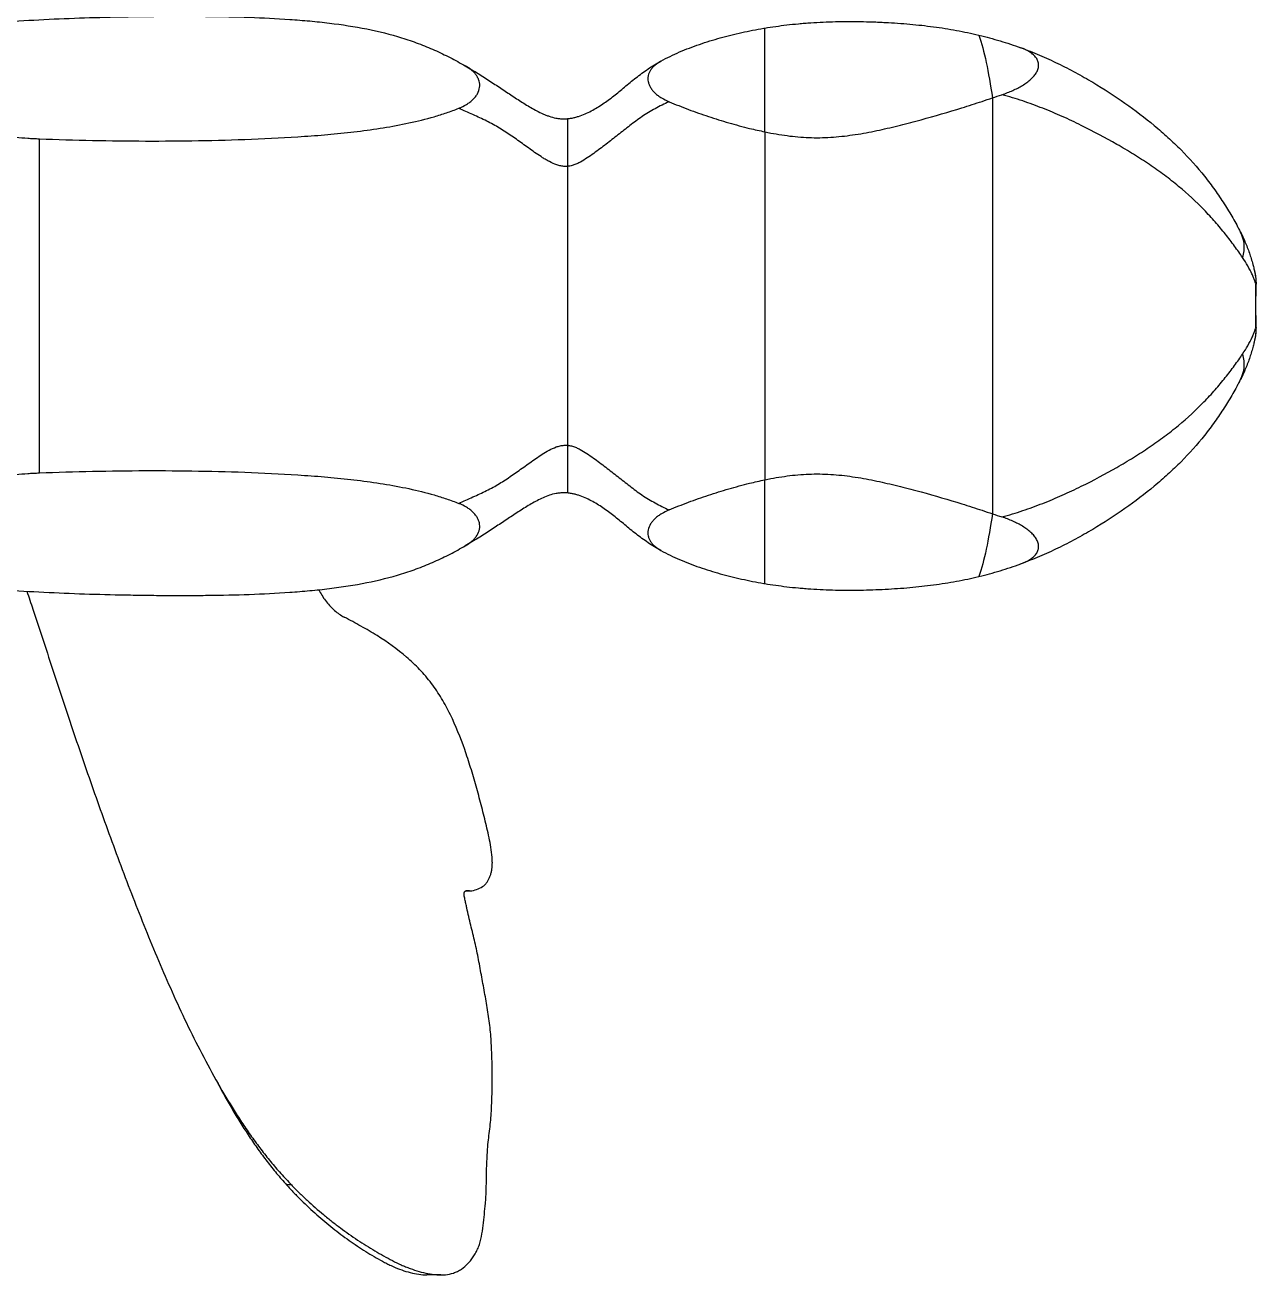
# Model space of a CAD drawing. Header units: millimetres. Extents: x -1750 to 1750, y -1345 to 1346.
# Drawn here: x -65.6 to 374.4, y -345.8 to 100.8 of the extents above; entities that cross this region are included whole.
import ezdxf

# ---------------------------------------------------------------- set-up
doc = ezdxf.new("R2010")
doc.units = ezdxf.units.MM
doc.header["$LTSCALE"] = 20
doc.layers.add('2d', color=230, linetype='Continuous')

msp = doc.modelspace()

# ---------------------------------------------------------------- linework, layer by layer
at = {"layer": '2d'}
for p, q in [((198.89, 62.63), (198.89, 99.7)), ((104.79, 63.47), (104.79, 63.47)), ((-60.44, -59.21), (-60.44, 60.14)), ((374.42, 3.97), (374.42, 8.21)), ((374.43, 3.97), (374.43, 8.2)), ((374.19, 3.97), (374.19, -3.03)), ((374.42, -7.27), (374.42, -3.03)), ((374.43, -7.26), (374.43, -3.03)), ((198.89, -98.76), (198.89, -61.7)), ((93.27, -208.54), (91.99, -208.54)), ((83.11, -345.74), (77.99, -345.74))]:
    msp.add_line(p, q, dxfattribs=at)
msp.add_arc((116.18, 40.47), 23, 33.7784, 33.7785, dxfattribs=at)
at = {"layer": '2d', "extrusion": (0, 0, -1)}
for centre, major_axis, ratio, start_param, end_param in [((268.72, 6.7), (0, 100), 0.156887, 0.440618, 0.822435), ((351.04, 17.72), (17.77, 9.17), 0.755346, 0, 0.599206), ((351.04, -16.78), (-17.77, 9.17), 0.755346, 2.542386, 3.141593), ((268.72, -5.77), (0, 100), 0.156887, 2.319158, 2.700975)]:
    msp.add_ellipse(centre, major_axis=major_axis, ratio=ratio, start_param=start_param, end_param=end_param, dxfattribs=at)
at = {"layer": '2d'}
for points, knots in [([(-127.85, 93.03), (-125.78, 93.7), (-123.68, 94.33), (-119.41, 95.48), (-117.24, 96), (-112.84, 96.96), (-110.61, 97.4), (-106.1, 98.2), (-103.81, 98.57), (-99.2, 99.25), (-96.87, 99.56), (-92.17, 100.13), (-89.81, 100.4), (-82.72, 101.13), (-77.96, 101.53), (-68.42, 102.23), (-63.62, 102.52), (-53.99, 103), (-49.16, 103.2), (-39.45, 103.52), (-34.57, 103.65), (-27.23, 103.78), (-24.78, 103.82), (-19.86, 103.88), (-17.4, 103.9), (-13.7, 103.92), (-12.46, 103.93), (-9.99, 103.93), (-8.75, 103.93), (-5.04, 103.92), (-2.57, 103.9), (4.81, 103.82), (9.71, 103.71), (19.43, 103.37), (24.25, 103.13), (31.43, 102.63), (33.82, 102.44), (38.56, 102), (40.9, 101.76), (47.8, 100.92), (52.25, 100.22), (60.85, 98.5), (65.01, 97.46), (71.06, 95.59), (73.04, 94.92), (75.98, 93.82), (76.95, 93.44), (78.88, 92.65), (79.84, 92.24), (82.67, 90.99), (84.53, 90.09), (88.19, 88.21), (90, 87.22), (91.8, 86.19)], [0.0572395, 0.0572395, 0.0572395, 0.0572395, 0.0646279, 0.0646279, 0.0720164, 0.0720164, 0.0794048, 0.0794048, 0.0867932, 0.0867932, 0.0941817, 0.0941817, 0.1015701, 0.1015701, 0.116347, 0.116347, 0.1311238, 0.1311238, 0.1459007, 0.1459007, 0.1606776, 0.1606776, 0.168066, 0.168066, 0.1754544, 0.1754544, 0.1791487, 0.1791487, 0.1828429, 0.1828429, 0.1902313, 0.1902313, 0.2050082, 0.2050082, 0.2197851, 0.2197851, 0.2271735, 0.2271735, 0.2345619, 0.2345619, 0.2493388, 0.2493388, 0.2641157, 0.2641157, 0.2715041, 0.2715041, 0.2751983, 0.2751983, 0.2788925, 0.2788925, 0.286281, 0.286281, 0.2936694, 0.2936694, 0.2936694, 0.2936694]), ([(161.74, 87.9), (162.8, 88.49), (163.89, 89.06), (166.11, 90.13), (167.25, 90.65), (170.7, 92.13), (173.07, 93.03), (176.72, 94.29), (177.96, 94.69), (180.44, 95.46), (181.69, 95.83), (185.46, 96.88), (188.01, 97.51), (193.18, 98.66), (195.8, 99.17), (198.61, 99.65), (198.75, 99.67), (198.89, 99.7)], [0.38514905, 0.38514905, 0.38514905, 0.38514905, 0.38960479, 0.38960479, 0.39406052, 0.39406052, 0.40297199, 0.40297199, 0.40742773, 0.40742773, 0.41188346, 0.41188346, 0.42079493, 0.42079493, 0.4297064, 0.4297064, 0.43016172, 0.43016172, 0.43016172, 0.43016172]), ([(198.89, 99.7), (201.43, 100.12), (204.02, 100.49), (208.08, 100.96), (209.49, 101.11), (211.65, 101.31), (212.37, 101.37), (213.82, 101.49), (214.56, 101.54), (218.24, 101.8), (221.18, 101.93), (227.09, 102.07), (230.05, 102.07), (234.5, 102), (235.98, 101.96), (238.21, 101.88), (238.95, 101.85), (240.44, 101.78), (241.18, 101.75), (243.4, 101.63), (244.87, 101.54), (247.78, 101.33), (249.22, 101.22), (253.53, 100.84), (256.35, 100.53), (261.91, 99.79), (264.64, 99.36), (268.69, 98.61), (270.03, 98.35), (272.69, 97.78), (274.01, 97.49), (275.34, 97.17), (275.38, 97.16), (275.41, 97.15)], [0.43016172, 0.43016172, 0.43016172, 0.43016172, 0.43861787, 0.43861787, 0.44307361, 0.44307361, 0.44530148, 0.44530148, 0.44752934, 0.44752934, 0.45644081, 0.45644081, 0.46535228, 0.46535228, 0.46980802, 0.46980802, 0.47203589, 0.47203589, 0.47426375, 0.47426375, 0.47871949, 0.47871949, 0.48317523, 0.48317523, 0.4920867, 0.4920867, 0.50099817, 0.50099817, 0.5054539, 0.5054539, 0.50990964, 0.50990964, 0.51002606, 0.51002606, 0.51002606, 0.51002606]), ([(275.41, 97.15), (277.98, 96.53), (280.49, 95.85), (285.45, 94.36), (287.9, 93.55), (290.32, 92.67)], [0.51002606, 0.51002606, 0.51002606, 0.51002606, 0.51882111, 0.51882111, 0.52773258, 0.52773258, 0.52773258, 0.52773258]), ([(283.63, 75.9), (284.95, 76.36), (286.23, 76.85), (288.68, 77.94), (289.85, 78.54), (291.22, 79.37), (291.49, 79.54), (292.01, 79.89), (292.27, 80.07), (293.02, 80.62), (293.49, 81), (294.35, 81.78), (294.74, 82.19), (295.44, 83.04), (295.74, 83.47), (296.23, 84.34), (296.42, 84.78), (296.6, 85.45), (296.65, 85.67), (296.71, 86.12), (296.72, 86.34), (296.71, 87), (296.64, 87.43), (296.42, 88.06), (296.33, 88.27), (296.12, 88.68), (295.99, 88.88), (295.58, 89.45), (295.25, 89.82), (294.67, 90.34), (294.47, 90.51), (294.03, 90.83), (293.8, 90.98), (293.09, 91.43), (292.58, 91.71), (291.5, 92.22), (290.92, 92.46), (290.32, 92.67)], [0, 0, 0, 0, 0.00434163, 0.00434163, 0.00868326, 0.00868326, 0.00976867, 0.00976867, 0.01085407, 0.01085407, 0.01302489, 0.01302489, 0.0151957, 0.0151957, 0.01736652, 0.01736652, 0.01953733, 0.01953733, 0.02062274, 0.02062274, 0.02170814, 0.02170814, 0.02387896, 0.02387896, 0.02496437, 0.02496437, 0.02604977, 0.02604977, 0.02822059, 0.02822059, 0.029306, 0.029306, 0.0303914, 0.0303914, 0.03256222, 0.03256222, 0.03473303, 0.03473303, 0.03473303, 0.03473303]), ([(290.32, 92.67), (292.6, 91.84), (294.86, 90.96), (299.29, 89.07), (301.47, 88.07), (305.76, 85.99), (307.87, 84.91), (311, 83.22), (312.03, 82.65), (314.07, 81.5), (315.08, 80.91), (320.07, 77.95), (323.9, 75.46), (331.22, 70.32), (334.71, 67.66), (339.72, 63.5), (341.36, 62.09), (343.75, 59.91), (344.54, 59.18), (346.09, 57.69), (346.86, 56.93), (350.63, 53.12), (353.42, 49.97), (357.28, 45.13), (358.51, 43.49), (360.87, 40.2), (361.99, 38.53), (364.14, 35.19), (365.15, 33.51), (366.6, 31.01), (367.06, 30.17), (367.74, 28.93), (367.96, 28.52), (368.29, 27.9), (368.39, 27.7), (368.61, 27.29), (368.71, 27.09), (368.82, 26.88)], [0, 0, 0, 0, 0.0075772, 0.0075772, 0.0151543, 0.0151543, 0.0227315, 0.0227315, 0.02652, 0.02652, 0.0303086, 0.0303086, 0.0454629, 0.0454629, 0.0606172, 0.0606172, 0.0681944, 0.0681944, 0.071983, 0.071983, 0.0757715, 0.0757715, 0.0909258, 0.0909258, 0.098503, 0.098503, 0.1060801, 0.1060801, 0.1136573, 0.1136573, 0.1174459, 0.1174459, 0.1193402, 0.1193402, 0.1202873, 0.1202873, 0.1212344, 0.1212344, 0.1212344, 0.1212344]), ([(89.44, 71.03), (90.43, 71.43), (91.36, 71.88), (92.64, 72.67), (93.05, 72.95), (93.83, 73.54), (94.19, 73.85), (94.85, 74.49), (95.15, 74.82), (95.56, 75.35), (95.69, 75.52), (95.93, 75.88), (96.04, 76.07), (96.55, 77), (96.81, 77.75), (96.96, 78.9), (96.97, 79.29), (96.92, 80.04), (96.85, 80.41), (96.7, 80.96), (96.63, 81.14), (96.5, 81.5), (96.42, 81.67), (96.16, 82.2), (95.95, 82.53), (95.49, 83.18), (95.23, 83.49), (94.65, 84.1), (94.34, 84.39), (93.34, 85.22), (92.6, 85.72), (91.8, 86.19)], [0, 0, 0, 0, 0.00329813, 0.00329813, 0.00494719, 0.00494719, 0.00659626, 0.00659626, 0.00824532, 0.00824532, 0.00906985, 0.00906985, 0.00989439, 0.00989439, 0.01319251, 0.01319251, 0.01484158, 0.01484158, 0.01649064, 0.01649064, 0.01731517, 0.01731517, 0.01813971, 0.01813971, 0.01978877, 0.01978877, 0.02143783, 0.02143783, 0.0230869, 0.0230869, 0.02638503, 0.02638503, 0.02638503, 0.02638503]), ([(91.8, 86.19), (93.36, 85.28), (94.9, 84.36), (97.15, 82.96), (97.89, 82.5), (99.36, 81.56), (100.09, 81.09), (102.23, 79.7), (103.63, 78.78), (106.39, 76.95), (107.75, 76.03), (110.48, 74.24), (111.84, 73.35), (113.89, 72.08), (114.58, 71.67), (115.96, 70.87), (116.66, 70.49), (118.07, 69.75), (118.79, 69.4), (119.89, 68.91), (120.26, 68.75), (121.01, 68.46), (121.39, 68.31), (122.56, 67.92), (123.35, 67.7), (124.62, 67.46), (125.05, 67.39), (125.96, 67.29), (126.42, 67.27), (127.11, 67.26), (127.35, 67.26), (127.82, 67.28), (128.06, 67.3), (128.32, 67.32), (128.35, 67.32), (128.38, 67.33)], [0, 0, 0, 0, 0.00557634, 0.00557634, 0.00836451, 0.00836451, 0.01115269, 0.01115269, 0.01672903, 0.01672903, 0.02230537, 0.02230537, 0.02788171, 0.02788171, 0.03066989, 0.03066989, 0.03345806, 0.03345806, 0.03624623, 0.03624623, 0.03764031, 0.03764031, 0.0390344, 0.0390344, 0.04182257, 0.04182257, 0.04321666, 0.04321666, 0.04461074, 0.04461074, 0.04530778, 0.04530778, 0.04600483, 0.04600483, 0.04609067, 0.04609067, 0.04609067, 0.04609067]), ([(128.38, 67.33), (128.82, 67.37), (129.25, 67.43), (130.13, 67.58), (130.57, 67.68), (131.42, 67.9), (131.84, 68.02), (133.05, 68.41), (133.83, 68.71), (135.35, 69.37), (136.09, 69.73), (138.24, 70.86), (139.61, 71.7), (142.27, 73.48), (143.56, 74.44), (145.48, 75.95), (146.12, 76.47), (147.41, 77.53), (148.06, 78.07), (150.03, 79.72), (151.38, 80.84), (154.17, 83.01), (155.62, 84.07), (158.61, 86.08), (160.15, 87.02), (161.74, 87.9)], [0.04609067, 0.04609067, 0.04609067, 0.04609067, 0.04739891, 0.04739891, 0.048793, 0.048793, 0.05018708, 0.05018708, 0.05297526, 0.05297526, 0.05576343, 0.05576343, 0.06133977, 0.06133977, 0.06691611, 0.06691611, 0.06970428, 0.06970428, 0.07249246, 0.07249246, 0.0780688, 0.0780688, 0.08364514, 0.08364514, 0.08922148, 0.08922148, 0.08922148, 0.08922148]), ([(161.74, 87.9), (160.95, 87.46), (160.24, 86.98), (159.3, 86.18), (159.01, 85.9), (158.48, 85.32), (158.24, 85.01), (157.63, 84.08), (157.34, 83.42), (157.14, 82.54), (157.11, 82.36), (157.07, 82.01), (157.06, 81.83), (157.06, 81.29), (157.09, 80.93), (157.2, 80.39), (157.24, 80.21), (157.35, 79.85), (157.41, 79.67), (157.63, 79.12), (157.8, 78.77), (158.23, 78.08), (158.47, 77.74), (159.03, 77.07), (159.34, 76.75), (160, 76.13), (160.36, 75.84), (161.11, 75.28), (161.52, 75.01), (162.78, 74.24), (163.68, 73.79), (164.63, 73.39)], [0, 0, 0, 0, 0.00323883, 0.00323883, 0.00485825, 0.00485825, 0.00647766, 0.00647766, 0.00971649, 0.00971649, 0.0105262, 0.0105262, 0.01133591, 0.01133591, 0.01295532, 0.01295532, 0.01376503, 0.01376503, 0.01457474, 0.01457474, 0.01619415, 0.01619415, 0.01781357, 0.01781357, 0.01943298, 0.01943298, 0.0210524, 0.0210524, 0.02267181, 0.02267181, 0.02591064, 0.02591064, 0.02591064, 0.02591064]), ([(-122.9, 75.95), (-120.56, 74.9), (-118.17, 73.88), (-114.49, 72.42), (-113.26, 71.94), (-110.76, 71.01), (-109.49, 70.55), (-105.7, 69.23), (-103.14, 68.39), (-98, 66.82), (-95.41, 66.08), (-87.58, 63.99), (-82.3, 62.78), (-74.22, 61.42), (-71.51, 61.03), (-67.39, 60.59), (-66.01, 60.47), (-63.93, 60.32), (-63.23, 60.28), (-61.84, 60.2), (-61.14, 60.17), (-60.44, 60.14)], [0.06651441, 0.06651441, 0.06651441, 0.06651441, 0.07480156, 0.07480156, 0.07894513, 0.07894513, 0.0830887, 0.0830887, 0.09137585, 0.09137585, 0.099663, 0.099663, 0.1162373, 0.1162373, 0.12452445, 0.12452445, 0.12866803, 0.12866803, 0.13073981, 0.13073981, 0.1328116, 0.1328116, 0.1328116, 0.1328116]), ([(164.63, 73.39), (162.93, 72.62), (161.27, 71.78), (158.85, 70.45), (158.05, 70), (156.49, 69.05), (155.73, 68.56), (153.48, 67.04), (152.03, 65.96), (149.18, 63.76), (147.77, 62.64), (144.94, 60.42), (143.53, 59.31), (140.65, 57.1), (139.2, 56), (136.94, 54.37), (136.18, 53.84), (134.6, 52.8), (133.8, 52.3), (132.54, 51.61), (132.11, 51.4), (131.44, 51.1), (131.22, 51), (130.76, 50.83), (130.53, 50.74), (129.82, 50.52), (129.34, 50.41), (128.7, 50.32), (128.54, 50.3), (128.38, 50.29)], [0, 0, 0, 0, 0.00591829, 0.00591829, 0.00887744, 0.00887744, 0.01183659, 0.01183659, 0.01775488, 0.01775488, 0.02367317, 0.02367317, 0.02959147, 0.02959147, 0.03550976, 0.03550976, 0.03846891, 0.03846891, 0.04142805, 0.04142805, 0.04290763, 0.04290763, 0.04364741, 0.04364741, 0.0443872, 0.0443872, 0.04586677, 0.04586677, 0.04635052, 0.04635052, 0.04635052, 0.04635052]), ([(164.63, 73.39), (166.92, 72.42), (169.23, 71.5), (173.93, 69.75), (176.3, 68.91), (181.1, 67.31), (183.52, 66.56), (188.43, 65.14), (190.9, 64.48), (195.22, 63.43), (197.05, 63.01), (198.89, 62.63)], [0.2394365, 0.2394365, 0.2394365, 0.2394365, 0.24724673, 0.24724673, 0.25505696, 0.25505696, 0.26286719, 0.26286719, 0.27067742, 0.27067742, 0.27632162, 0.27632162, 0.27632162, 0.27632162]), ([(198.89, 62.63), (199.59, 62.49), (200.3, 62.34), (202.3, 61.96), (203.59, 61.74), (206.17, 61.34), (207.47, 61.16), (211.35, 60.73), (213.94, 60.56), (219.15, 60.5), (221.75, 60.61), (225.68, 60.94), (226.99, 61.08), (229.59, 61.41), (230.89, 61.6), (234.74, 62.22), (237.28, 62.72), (242.32, 63.8), (244.81, 64.39), (249.78, 65.63), (252.25, 66.28), (259.62, 68.28), (264.49, 69.71), (271.72, 71.96), (274.11, 72.73), (277.74, 73.92), (278.98, 74.33), (280.22, 74.74)], [0.27632162, 0.27632162, 0.27632162, 0.27632162, 0.27848765, 0.27848765, 0.28239277, 0.28239277, 0.28629788, 0.28629788, 0.29410811, 0.29410811, 0.30191834, 0.30191834, 0.30582346, 0.30582346, 0.30972857, 0.30972857, 0.31753881, 0.31753881, 0.32534904, 0.32534904, 0.33315927, 0.33315927, 0.34877973, 0.34877973, 0.35658996, 0.35658996, 0.3606508, 0.3606508, 0.3606508, 0.3606508]), ([(280.22, 74.74), (280.22, 49.99), (280.22, 25.23), (280.22, -24.29), (280.22, -49.05), (280.22, -73.81)], [-149.712581, -149.712581, -149.712581, -149.712581, -75.435049, -75.435049, -1.157517, -1.157517, -1.157517, -1.157517]), ([(369.63, 17.72), (368.73, 19.02), (367.77, 20.39), (365.71, 23.21), (364.62, 24.64), (362.31, 27.53), (361.1, 28.99), (358.56, 31.89), (357.23, 33.33), (353.06, 37.63), (350.04, 40.44), (345.94, 43.83), (345.1, 44.5), (343.41, 45.83), (342.55, 46.48), (339.94, 48.43), (338.15, 49.7), (334.47, 52.19), (332.58, 53.41), (329.68, 55.21), (328.7, 55.81), (326.71, 56.99), (325.71, 57.57), (320.63, 60.47), (316.38, 62.75), (310.84, 65.47), (309.72, 66.01), (307.47, 67.07), (306.33, 67.59), (302.9, 69.12), (300.58, 70.1), (295.86, 71.95), (293.47, 72.83), (288.61, 74.46), (286.14, 75.21), (283.63, 75.9)], [0, 0, 0, 0, 0.0080816, 0.0080816, 0.0161633, 0.0161633, 0.0242449, 0.0242449, 0.0323266, 0.0323266, 0.0484899, 0.0484899, 0.0525307, 0.0525307, 0.0565715, 0.0565715, 0.0646532, 0.0646532, 0.0727348, 0.0727348, 0.0767757, 0.0767757, 0.0808165, 0.0808165, 0.0969798, 0.0969798, 0.1010206, 0.1010206, 0.1050614, 0.1050614, 0.1131431, 0.1131431, 0.1212247, 0.1212247, 0.1293064, 0.1293064, 0.1293064, 0.1293064]), ([(-60.44, 60.14), (-54.12, 59.88), (-47.79, 59.69), (-35.15, 59.43), (-28.83, 59.36), (-16.19, 59.33), (-9.88, 59.37), (2.76, 59.59), (9.07, 59.76), (21.7, 60.25), (28.01, 60.58), (37.48, 61.24), (40.64, 61.49), (46.93, 62.06), (50.06, 62.38), (56.3, 63.14), (59.4, 63.57), (65.57, 64.57), (68.63, 65.13), (74.7, 66.44), (77.71, 67.18), (82.16, 68.47), (83.64, 68.93), (85.83, 69.68), (86.56, 69.94), (88.01, 70.47), (88.73, 70.75), (89.44, 71.03)], [0, 0, 0, 0, 0.0189536, 0.0189536, 0.0379072, 0.0379072, 0.0568607, 0.0568607, 0.0758143, 0.0758143, 0.0947679, 0.0947679, 0.1042447, 0.1042447, 0.1137215, 0.1137215, 0.1231983, 0.1231983, 0.1326751, 0.1326751, 0.1421519, 0.1421519, 0.1468903, 0.1468903, 0.1492595, 0.1492595, 0.1516287, 0.1516287, 0.1516287, 0.1516287]), ([(128.38, 50.29), (128.05, 50.26), (127.72, 50.25), (126.88, 50.29), (126.39, 50.35), (125.42, 50.55), (124.95, 50.68), (123.59, 51.14), (122.72, 51.54), (121.46, 52.19), (121.05, 52.42), (120.24, 52.9), (119.84, 53.14), (118.66, 53.88), (117.9, 54.39), (115.64, 55.94), (114.19, 56.99), (111.3, 59.07), (109.87, 60.09), (106.98, 62.06), (105.52, 63.02), (103.3, 64.4), (102.55, 64.84), (101.01, 65.68), (100.23, 66.08), (98.64, 66.86), (97.84, 67.24), (96.2, 68), (95.37, 68.38), (92.86, 69.51), (91.16, 70.26), (89.44, 71.03)], [0.04635052, 0.04635052, 0.04635052, 0.04635052, 0.04734635, 0.04734635, 0.04882592, 0.04882592, 0.05030549, 0.05030549, 0.05326464, 0.05326464, 0.05474422, 0.05474422, 0.05622379, 0.05622379, 0.05918294, 0.05918294, 0.06510123, 0.06510123, 0.07101952, 0.07101952, 0.07693782, 0.07693782, 0.07989696, 0.07989696, 0.08285611, 0.08285611, 0.08581526, 0.08581526, 0.0887744, 0.0887744, 0.0946927, 0.0946927, 0.0946927, 0.0946927]), ([(128.38, 67.33), (128.38, 67.33), (128.38, 66.89), (128.38, 65.22), (128.38, 64.01), (128.38, 60.89), (128.38, 58.97), (128.38, 54.78), (128.38, 52.54), (128.38, 50.29)], [-26.798566, -26.798566, -26.798566, -26.798566, -20.15929, -20.15929, -13.624731, -13.624731, -6.773561, -6.773561, -0.000074, -0.000074, -0.000074, -0.000074]), ([(198.89, 62.63), (198.89, 41.91), (198.89, 21.19), (198.89, -20.25), (198.89, -40.98), (198.89, -61.7)], [-137.600528, -137.600528, -137.600528, -137.600528, -75.435049, -75.435049, -13.26957, -13.26957, -13.26957, -13.26957]), ([(128.38, 50.29), (128.38, 33.68), (128.38, 17.07), (128.38, -16.14), (128.38, -32.75), (128.38, -49.35)], [-125.254746, -125.254746, -125.254746, -125.254746, -75.435049, -75.435049, -25.615423, -25.615423, -25.615423, -25.615423]), ([(368.82, 26.88), (369.5, 25.56), (370.12, 24.23), (371.26, 21.53), (371.77, 20.17), (372.45, 18.16), (372.66, 17.49), (373.05, 16.18), (373.23, 15.53), (373.47, 14.62), (373.54, 14.32), (373.67, 13.77), (373.74, 13.51), (373.84, 13.03), (373.89, 12.81), (373.96, 12.48), (373.99, 12.37), (374, 12.32)], [0, 0, 0, 0, 0.00555355, 0.00555355, 0.01110711, 0.01110711, 0.01388388, 0.01388388, 0.01666066, 0.01666066, 0.01804905, 0.01804905, 0.01943744, 0.01943744, 0.02082582, 0.02082582, 0.02221421, 0.02221421, 0.02221421, 0.02221421]), ([(374.42, 8.21), (374.42, 8.23), (374.4, 8.27), (374.36, 8.4), (374.33, 8.49), (374.22, 8.81), (374.12, 9.09), (373.86, 9.76), (373.72, 10.14), (373.37, 10.96), (373.18, 11.39), (372.55, 12.75), (372.06, 13.73), (370.94, 15.7), (370.31, 16.71), (369.63, 17.72)], [-0.00000006, -0.00000006, -0.00000006, -0.00000006, 0.00158852, 0.00158852, 0.0031771, 0.0031771, 0.00635426, 0.00635426, 0.00953142, 0.00953142, 0.01270858, 0.01270858, 0.0190629, 0.0190629, 0.02541723, 0.02541723, 0.02541723, 0.02541723]), ([(373.91, 12.73), (373.94, 12.61), (373.96, 12.51), (373.98, 12.41), (373.98, 12.4), (373.99, 12.37), (373.99, 12.36), (373.99, 12.36), (373.99, 12.35), (373.99, 12.35), (373.99, 12.35), (373.99, 12.35), (373.99, 12.35), (373.99, 12.35)], [0, 0, 0, 0, 0.0958339, 0.0958339, 0.1198378, 0.1198378, 0.1378445, 0.1378445, 0.1395316, 0.1395316, 0.1396809, 0.1396809, 0.1396995, 0.1396995, 0.1396995, 0.1396995]), ([(374, 12.32), (374.14, 11.65), (374.25, 10.96), (374.39, 9.59), (374.42, 8.9), (374.42, 8.21)], [-0.000233858, -0.000233858, -0.000233858, -0.000233858, 0.001838088, 0.001838088, 0.003910033, 0.003910033, 0.003910033, 0.003910033]), ([(374, 12.31), (374, 12.31), (374, 12.31), (374, 12.31), (374, 12.31), (374, 12.31), (374, 12.31), (374, 12.31), (374, 12.31), (374, 12.31), (374, 12.31), (374, 12.3), (374, 12.3), (374, 12.3), (374, 12.3), (374, 12.3), (374, 12.3), (374, 12.3), (374, 12.29), (374, 12.29), (374, 12.28), (374.02, 12.23), (374.03, 12.18), (374.06, 12.02), (374.08, 11.92), (374.19, 11.31), (374.26, 10.79), (374.39, 9.59), (374.43, 8.89), (374.43, 8.2)], [0, 0, 0, 0, 0.0000153, 0.0000153, 0.0001373, 0.0001373, 0.0006256, 0.0006256, 0.0025791, 0.0025791, 0.0045767, 0.0045767, 0.0050751, 0.0050751, 0.0053207, 0.0053207, 0.0055657, 0.0055657, 0.0065477, 0.0065477, 0.0075246, 0.0075246, 0.0231502, 0.0231502, 0.0544011, 0.0544011, 0.2103428, 0.2103428, 0.4183837, 0.4183837, 0.4183837, 0.4183837]), ([(369.63, -16.78), (370.31, -15.78), (370.94, -14.77), (372.06, -12.79), (372.55, -11.82), (373.18, -10.46), (373.37, -10.02), (373.72, -9.2), (373.86, -8.82), (374.12, -8.16), (374.22, -7.87), (374.33, -7.55), (374.36, -7.47), (374.39, -7.37), (374.4, -7.34), (374.41, -7.31), (374.41, -7.3), (374.42, -7.28), (374.42, -7.28), (374.42, -7.27)], [0, 0, 0, 0, 0.00630682, 0.00630682, 0.01261364, 0.01261364, 0.01576705, 0.01576705, 0.01892045, 0.01892045, 0.02207386, 0.02207386, 0.02365057, 0.02365057, 0.02443892, 0.02443892, 0.0248331, 0.0248331, 0.02522727, 0.02522727, 0.02522727, 0.02522727]), ([(374.43, -7.26), (374.43, -8.02), (374.38, -8.78), (374.25, -9.91), (374.2, -10.29), (374.1, -10.86), (374.07, -11.05), (374.02, -11.27), (374.01, -11.3), (374.01, -11.35), (374, -11.35), (374, -11.36), (374, -11.36), (374, -11.36), (374, -11.37), (374, -11.37), (374, -11.37), (374, -11.37), (374, -11.37), (374, -11.37), (374, -11.37), (374, -11.37), (374, -11.38), (374, -11.38), (374, -11.38), (374, -11.38), (374, -11.38), (374, -11.38), (374, -11.38), (374, -11.38)], [0, 0, 0, 0, 0.2269563, 0.2269563, 0.3417807, 0.3417807, 0.3993492, 0.3993492, 0.4101425, 0.4101425, 0.4121683, 0.4121683, 0.4126694, 0.4126694, 0.4131756, 0.4131756, 0.4134273, 0.4134273, 0.4139353, 0.4139353, 0.4159651, 0.4159651, 0.4179653, 0.4179653, 0.4182153, 0.4182153, 0.4183403, 0.4183403, 0.4183716, 0.4183716, 0.4183716, 0.4183716]), ([(374.42, -7.27), (374.42, -7.97), (374.39, -8.66), (374.25, -10.03), (374.14, -10.71), (374, -11.39)], [0, 0, 0, 0, 0.002071945, 0.002071945, 0.00414389, 0.00414389, 0.00414389, 0.00414389]), ([(374, -11.39), (373.99, -11.43), (373.96, -11.55), (373.89, -11.88), (373.84, -12.1), (373.74, -12.57), (373.67, -12.83), (373.54, -13.39), (373.47, -13.68), (373.23, -14.6), (373.05, -15.24), (372.66, -16.55), (372.45, -17.22), (371.77, -19.24), (371.26, -20.6), (370.12, -23.29), (369.5, -24.63), (368.82, -25.95)], [0, 0, 0, 0, 0.00139664, 0.00139664, 0.00279329, 0.00279329, 0.00418993, 0.00418993, 0.00558657, 0.00558657, 0.00837986, 0.00837986, 0.01117314, 0.01117314, 0.01675971, 0.01675971, 0.02234629, 0.02234629, 0.02234629, 0.02234629]), ([(283.63, -74.97), (286.13, -74.28), (288.6, -73.52), (293.46, -71.9), (295.85, -71.02), (300.56, -69.17), (302.88, -68.19), (306.31, -66.66), (307.45, -66.14), (309.7, -65.08), (310.82, -64.55), (316.35, -61.83), (320.6, -59.55), (325.68, -56.66), (326.68, -56.07), (328.66, -54.9), (329.64, -54.3), (332.55, -52.5), (334.43, -51.28), (338.11, -48.79), (339.9, -47.52), (342.51, -45.58), (343.37, -44.93), (345.06, -43.6), (345.89, -42.93), (349.99, -39.55), (353.02, -36.74), (357.19, -32.44), (358.52, -30.99), (361.07, -28.08), (362.29, -26.63), (364.6, -23.73), (365.7, -22.28), (367.25, -20.17), (367.75, -19.47), (368.72, -18.1), (369.18, -17.43), (369.63, -16.78)], [0, 0, 0, 0, 0.0081331, 0.0081331, 0.0162662, 0.0162662, 0.0243994, 0.0243994, 0.0284659, 0.0284659, 0.0325325, 0.0325325, 0.0487987, 0.0487987, 0.0528653, 0.0528653, 0.0569319, 0.0569319, 0.065065, 0.065065, 0.0731981, 0.0731981, 0.0772647, 0.0772647, 0.0813312, 0.0813312, 0.0975975, 0.0975975, 0.1057306, 0.1057306, 0.1138637, 0.1138637, 0.1219968, 0.1219968, 0.1260634, 0.1260634, 0.1301299, 0.1301299, 0.1301299, 0.1301299]), ([(368.82, -25.95), (368.79, -26), (368.76, -26.05), (368.71, -26.15), (368.63, -26.31), (368.45, -26.66), (368.29, -26.97), (367.96, -27.59), (367.74, -28), (367.06, -29.24), (366.6, -30.07), (365.15, -32.58), (364.14, -34.26), (361.99, -37.6), (360.87, -39.26), (358.51, -42.56), (357.28, -44.2), (353.42, -49.04), (350.63, -52.19), (346.86, -56), (346.09, -56.75), (344.54, -58.24), (343.75, -58.98), (341.36, -61.15), (339.72, -62.57), (334.71, -66.73), (331.22, -69.39), (323.9, -74.53), (320.07, -77.01), (315.08, -79.98), (314.07, -80.56), (312.03, -81.72), (311, -82.29), (307.87, -83.98), (305.76, -85.06), (301.47, -87.14), (299.29, -88.14), (294.86, -90.02), (292.6, -90.91), (290.32, -91.74)], [-0.0000001, -0.0000001, -0.0000001, -0.0000001, 0.0002343, 0.0002343, 0.0004686, 0.0009372, 0.0018745, 0.0018745, 0.0037491, 0.0037491, 0.0074983, 0.0074983, 0.0149966, 0.0149966, 0.0224949, 0.0224949, 0.0299932, 0.0299932, 0.0449899, 0.0449899, 0.048739, 0.048739, 0.0524882, 0.0524882, 0.0599865, 0.0599865, 0.0749831, 0.0749831, 0.0899798, 0.0899798, 0.0937289, 0.0937289, 0.0974781, 0.0974781, 0.1049764, 0.1049764, 0.1124747, 0.1124747, 0.119973, 0.119973, 0.119973, 0.119973]), ([(89.44, -70.1), (91.16, -69.33), (92.85, -68.58), (96.19, -67.07), (97.82, -66.33), (100.19, -65.17), (100.96, -64.77), (102.49, -63.93), (103.24, -63.5), (105.45, -62.13), (106.9, -61.18), (109.79, -59.21), (111.22, -58.2), (114.1, -56.13), (115.54, -55.08), (117.78, -53.54), (118.54, -53.03), (120.1, -52.04), (120.9, -51.56), (122.57, -50.68), (123.43, -50.28), (124.78, -49.8), (125.24, -49.67), (125.95, -49.51), (126.19, -49.46), (126.68, -49.39), (126.92, -49.36), (127.57, -49.32), (127.98, -49.32), (128.38, -49.35)], [0, 0, 0, 0, 0.00589021, 0.00589021, 0.01178042, 0.01178042, 0.01472553, 0.01472553, 0.01767063, 0.01767063, 0.02356084, 0.02356084, 0.02945105, 0.02945105, 0.03534127, 0.03534127, 0.03828637, 0.03828637, 0.04123148, 0.04123148, 0.04417658, 0.04417658, 0.04564913, 0.04564913, 0.04638541, 0.04638541, 0.04712169, 0.04712169, 0.04833066, 0.04833066, 0.04833066, 0.04833066]), ([(128.38, -49.35), (128.38, -51.6), (128.38, -53.83), (128.38, -57.93), (128.38, -59.78), (128.38, -62.95), (128.38, -64.22), (128.38, -65.95), (128.38, -66.39), (128.38, -66.39)], [-26.793346, -26.793346, -26.793346, -26.793346, -20.0439, -20.0439, -13.477518, -13.477518, -6.707519, -6.707519, -0.000003, -0.000003, -0.000003, -0.000003]), ([(128.38, -49.35), (128.47, -49.36), (128.56, -49.37), (128.89, -49.41), (129.14, -49.44), (129.63, -49.55), (129.87, -49.61), (130.58, -49.82), (131.04, -49.99), (131.94, -50.38), (132.38, -50.6), (133.67, -51.29), (134.49, -51.79), (136.07, -52.83), (136.84, -53.36), (139.1, -54.99), (140.56, -56.09), (143.45, -58.31), (144.87, -59.43), (147.71, -61.66), (149.13, -62.79), (151.99, -65), (153.45, -66.08), (155.7, -67.61), (156.47, -68.1), (158.03, -69.05), (158.83, -69.5), (161.25, -70.83), (162.91, -71.68), (164.63, -72.46)], [0.04833066, 0.04833066, 0.04833066, 0.04833066, 0.04859424, 0.04859424, 0.04933052, 0.04933052, 0.05006679, 0.05006679, 0.05153935, 0.05153935, 0.0530119, 0.0530119, 0.055957, 0.055957, 0.05890211, 0.05890211, 0.06479232, 0.06479232, 0.07068253, 0.07068253, 0.07657274, 0.07657274, 0.08246295, 0.08246295, 0.08540806, 0.08540806, 0.08835316, 0.08835316, 0.09424337, 0.09424337, 0.09424337, 0.09424337]), ([(-122.9, -75.02), (-120.56, -73.96), (-118.17, -72.95), (-114.49, -71.49), (-113.26, -71.01), (-110.76, -70.08), (-109.49, -69.62), (-105.7, -68.29), (-103.14, -67.46), (-98, -65.89), (-95.41, -65.14), (-87.58, -63.06), (-82.3, -61.85), (-74.22, -60.48), (-71.51, -60.1), (-67.39, -59.66), (-66.01, -59.54), (-63.93, -59.39), (-63.23, -59.34), (-61.84, -59.27), (-61.14, -59.24), (-60.44, -59.21)], [0.06651441, 0.06651441, 0.06651441, 0.06651441, 0.07480156, 0.07480156, 0.07894513, 0.07894513, 0.0830887, 0.0830887, 0.09137585, 0.09137585, 0.099663, 0.099663, 0.1162373, 0.1162373, 0.12452445, 0.12452445, 0.12866803, 0.12866803, 0.13073981, 0.13073981, 0.1328116, 0.1328116, 0.1328116, 0.1328116]), ([(-60.44, -59.21), (-54.12, -58.95), (-47.79, -58.76), (-35.15, -58.5), (-28.83, -58.42), (-16.19, -58.4), (-9.88, -58.44), (2.76, -58.65), (9.07, -58.82), (21.7, -59.32), (28.01, -59.65), (37.48, -60.31), (40.64, -60.55), (46.93, -61.13), (50.06, -61.45), (56.3, -62.21), (59.4, -62.64), (65.57, -63.63), (68.63, -64.2), (74.7, -65.5), (77.71, -66.25), (82.16, -67.54), (83.64, -68), (85.83, -68.75), (86.56, -69), (88.01, -69.54), (88.73, -69.82), (89.44, -70.1)], [0, 0, 0, 0, 0.0189536, 0.0189536, 0.0379072, 0.0379072, 0.0568607, 0.0568607, 0.0758143, 0.0758143, 0.0947679, 0.0947679, 0.1042447, 0.1042447, 0.1137215, 0.1137215, 0.1231983, 0.1231983, 0.1326751, 0.1326751, 0.1421519, 0.1421519, 0.1468903, 0.1468903, 0.1492595, 0.1492595, 0.1516287, 0.1516287, 0.1516287, 0.1516287]), ([(164.63, -72.46), (166.92, -71.49), (169.23, -70.57), (173.93, -68.81), (176.3, -67.97), (181.1, -66.38), (183.52, -65.63), (188.43, -64.21), (190.9, -63.55), (195.22, -62.49), (197.05, -62.08), (198.89, -61.7)], [0.2394365, 0.2394365, 0.2394365, 0.2394365, 0.24724673, 0.24724673, 0.25505696, 0.25505696, 0.26286719, 0.26286719, 0.27067742, 0.27067742, 0.27632162, 0.27632162, 0.27632162, 0.27632162]), ([(198.89, -61.7), (199.59, -61.55), (200.3, -61.41), (202.3, -61.03), (203.59, -60.8), (206.17, -60.4), (207.47, -60.23), (211.35, -59.79), (213.94, -59.63), (219.15, -59.57), (221.75, -59.67), (225.68, -60.01), (226.99, -60.15), (229.59, -60.48), (230.89, -60.67), (234.74, -61.29), (237.28, -61.78), (242.32, -62.87), (244.81, -63.46), (249.78, -64.7), (252.25, -65.34), (259.62, -67.35), (264.49, -68.78), (271.72, -71.03), (274.11, -71.8), (277.74, -72.99), (278.98, -73.4), (280.22, -73.81)], [0.27632162, 0.27632162, 0.27632162, 0.27632162, 0.27848765, 0.27848765, 0.28239277, 0.28239277, 0.28629788, 0.28629788, 0.29410811, 0.29410811, 0.30191834, 0.30191834, 0.30582346, 0.30582346, 0.30972857, 0.30972857, 0.31753881, 0.31753881, 0.32534904, 0.32534904, 0.33315927, 0.33315927, 0.34877973, 0.34877973, 0.35658996, 0.35658996, 0.3606508, 0.3606508, 0.3606508, 0.3606508]), ([(128.38, -66.39), (128.37, -66.39), (128.36, -66.39), (127.88, -66.35), (127.4, -66.32), (126.7, -66.33), (126.47, -66.34), (126, -66.36), (125.77, -66.38), (125.1, -66.45), (124.67, -66.51), (123.41, -66.75), (122.62, -66.97), (121.06, -67.49), (120.32, -67.79), (118.86, -68.43), (118.14, -68.78), (116.72, -69.51), (116.03, -69.9), (114.64, -70.7), (113.95, -71.11), (111.89, -72.39), (110.52, -73.28), (107.79, -75.08), (106.42, -75.99), (103.65, -77.83), (102.26, -78.75), (100.11, -80.15), (99.39, -80.61), (97.92, -81.55), (97.17, -82.02), (94.91, -83.42), (93.37, -84.35), (91.8, -85.25)], [0.04277242, 0.04277242, 0.04277242, 0.04277242, 0.04280808, 0.04280808, 0.04418899, 0.04418899, 0.04487944, 0.04487944, 0.0455699, 0.0455699, 0.0469508, 0.0469508, 0.04971261, 0.04971261, 0.05247443, 0.05247443, 0.05523624, 0.05523624, 0.05799805, 0.05799805, 0.06075986, 0.06075986, 0.06628349, 0.06628349, 0.07180711, 0.07180711, 0.07733073, 0.07733073, 0.08009255, 0.08009255, 0.08285436, 0.08285436, 0.08837798, 0.08837798, 0.08837798, 0.08837798]), ([(161.74, -86.97), (160.15, -86.09), (158.62, -85.15), (155.65, -83.16), (154.22, -82.11), (151.44, -79.95), (150.1, -78.84), (148.13, -77.2), (147.48, -76.66), (146.19, -75.59), (145.55, -75.07), (144.26, -74.05), (143.61, -73.56), (142.3, -72.6), (141.64, -72.13), (139.63, -70.78), (138.27, -69.94), (136.13, -68.81), (135.4, -68.46), (133.89, -67.8), (133.12, -67.5), (131.89, -67.1), (131.47, -66.97), (130.61, -66.75), (130.17, -66.66), (129.28, -66.5), (128.83, -66.43), (128.38, -66.39)], [0, 0, 0, 0, 0.00552362, 0.00552362, 0.01104725, 0.01104725, 0.01657087, 0.01657087, 0.01933268, 0.01933268, 0.0220945, 0.0220945, 0.02485631, 0.02485631, 0.02761812, 0.02761812, 0.03314174, 0.03314174, 0.03590356, 0.03590356, 0.03866537, 0.03866537, 0.04004627, 0.04004627, 0.04142718, 0.04142718, 0.04277242, 0.04277242, 0.04277242, 0.04277242]), ([(91.8, -85.25), (92.6, -84.79), (93.34, -84.29), (94.33, -83.46), (94.64, -83.17), (95.21, -82.57), (95.48, -82.26), (96.18, -81.28), (96.53, -80.6), (96.85, -79.5), (96.91, -79.12), (96.97, -78.38), (96.96, -78), (96.89, -77.43), (96.86, -77.24), (96.77, -76.85), (96.72, -76.66), (96.52, -76.09), (96.36, -75.71), (95.96, -74.98), (95.72, -74.62), (95.31, -74.09), (95.16, -73.91), (94.86, -73.57), (94.7, -73.41), (94.2, -72.92), (93.84, -72.61), (93.06, -72.02), (92.65, -71.74), (91.36, -70.95), (90.43, -70.5), (89.44, -70.1)], [0, 0, 0, 0, 0.00329517, 0.00329517, 0.00494276, 0.00494276, 0.00659035, 0.00659035, 0.00988552, 0.00988552, 0.01153311, 0.01153311, 0.0131807, 0.0131807, 0.01400449, 0.01400449, 0.01482829, 0.01482829, 0.01647587, 0.01647587, 0.01812346, 0.01812346, 0.01894726, 0.01894726, 0.01977105, 0.01977105, 0.02141864, 0.02141864, 0.02306622, 0.02306622, 0.0263614, 0.0263614, 0.0263614, 0.0263614]), ([(164.63, -72.46), (163.68, -72.86), (162.78, -73.3), (161.54, -74.06), (161.14, -74.33), (160.37, -74.89), (160.01, -75.19), (159.35, -75.8), (159.05, -76.12), (158.63, -76.61), (158.5, -76.78), (158.25, -77.12), (158.14, -77.29), (157.6, -78.17), (157.31, -78.88), (157.09, -79.97), (157.06, -80.33), (157.06, -81.05), (157.1, -81.41), (157.25, -82.1), (157.36, -82.45), (157.65, -83.12), (157.83, -83.44), (158.24, -84.07), (158.47, -84.37), (159, -84.96), (159.29, -85.24), (160.23, -86.04), (160.95, -86.53), (161.74, -86.97)], [0, 0, 0, 0, 0.00323912, 0.00323912, 0.00485868, 0.00485868, 0.00647824, 0.00647824, 0.0080978, 0.0080978, 0.00890758, 0.00890758, 0.00971736, 0.00971736, 0.01295648, 0.01295648, 0.01457603, 0.01457603, 0.01619559, 0.01619559, 0.01781515, 0.01781515, 0.01943471, 0.01943471, 0.02105427, 0.02105427, 0.02267383, 0.02267383, 0.02591295, 0.02591295, 0.02591295, 0.02591295]), ([(290.32, -91.74), (291.52, -91.3), (292.61, -90.8), (293.8, -90.05), (294.03, -89.9), (294.46, -89.57), (294.67, -89.41), (295.24, -88.9), (295.57, -88.54), (295.98, -87.96), (296.1, -87.77), (296.32, -87.36), (296.41, -87.15), (296.63, -86.53), (296.71, -86.1), (296.72, -85.44), (296.71, -85.22), (296.66, -84.77), (296.61, -84.54), (296.43, -83.87), (296.24, -83.43), (295.88, -82.77), (295.74, -82.55), (295.44, -82.12), (295.28, -81.9), (294.76, -81.28), (294.37, -80.87), (293.73, -80.28), (293.5, -80.09), (293.04, -79.71), (292.79, -79.52), (292.05, -78.97), (291.52, -78.63), (289.89, -77.63), (288.72, -77.03), (286.87, -76.2), (286.23, -75.94), (284.94, -75.43), (284.29, -75.2), (283.63, -74.97)], [0, 0, 0, 0, 0.00437764, 0.00437764, 0.00547206, 0.00547206, 0.00656647, 0.00656647, 0.00875529, 0.00875529, 0.0098497, 0.0098497, 0.01094411, 0.01094411, 0.01313293, 0.01313293, 0.01422735, 0.01422735, 0.01532176, 0.01532176, 0.01751058, 0.01751058, 0.01860499, 0.01860499, 0.0196994, 0.0196994, 0.02188822, 0.02188822, 0.02298264, 0.02298264, 0.02407705, 0.02407705, 0.02626587, 0.02626587, 0.03064351, 0.03064351, 0.03283234, 0.03283234, 0.03502116, 0.03502116, 0.03502116, 0.03502116]), ([(-127.85, -92.09), (-125.78, -92.77), (-123.68, -93.39), (-119.4, -94.54), (-117.24, -95.07), (-112.84, -96.03), (-110.61, -96.47), (-106.1, -97.27), (-103.81, -97.64), (-99.2, -98.32), (-96.86, -98.63), (-92.16, -99.2), (-89.81, -99.46), (-82.71, -100.19), (-77.96, -100.6), (-68.41, -101.3), (-63.62, -101.58), (-53.99, -102.07), (-49.15, -102.27), (-39.45, -102.59), (-34.57, -102.71), (-27.23, -102.85), (-24.78, -102.89), (-19.86, -102.95), (-17.4, -102.97), (-13.7, -102.99), (-12.46, -102.99), (-9.99, -103), (-8.75, -103), (-5.04, -102.99), (-2.57, -102.97), (4.82, -102.88), (9.71, -102.78), (19.43, -102.43), (24.25, -102.19), (31.43, -101.7), (33.82, -101.51), (38.56, -101.07), (40.9, -100.82), (47.8, -99.98), (52.25, -99.29), (60.85, -97.56), (65.01, -96.53), (71.06, -94.66), (73.05, -93.98), (75.98, -92.89), (76.95, -92.51), (78.88, -91.72), (79.84, -91.31), (82.67, -90.05), (84.53, -89.16), (88.19, -87.28), (90, -86.29), (91.8, -85.25)], [0.0570381, 0.0570381, 0.0570381, 0.0570381, 0.0644261, 0.0644261, 0.0718141, 0.0718141, 0.0792022, 0.0792022, 0.0865902, 0.0865902, 0.0939782, 0.0939782, 0.1013662, 0.1013662, 0.1161422, 0.1161422, 0.1309182, 0.1309182, 0.1456942, 0.1456942, 0.1604702, 0.1604702, 0.1678582, 0.1678582, 0.1752462, 0.1752462, 0.1789402, 0.1789402, 0.1826342, 0.1826342, 0.1900222, 0.1900222, 0.2047982, 0.2047982, 0.2195742, 0.2195742, 0.2269622, 0.2269622, 0.2343502, 0.2343502, 0.2491262, 0.2491262, 0.2639022, 0.2639022, 0.2712902, 0.2712902, 0.2749842, 0.2749842, 0.2786782, 0.2786782, 0.2860662, 0.2860662, 0.2934542, 0.2934542, 0.2934542, 0.2934542]), ([(161.74, -86.97), (162.8, -87.56), (163.89, -88.12), (166.1, -89.2), (167.24, -89.71), (170.69, -91.19), (173.06, -92.09), (176.71, -93.35), (177.94, -93.75), (180.42, -94.52), (181.67, -94.89), (185.44, -95.94), (187.99, -96.57), (193.16, -97.72), (195.79, -98.24), (198.61, -98.71), (198.75, -98.74), (198.89, -98.76)], [0.38477313, 0.38477313, 0.38477313, 0.38477313, 0.38918683, 0.38918683, 0.39360053, 0.39360053, 0.40242793, 0.40242793, 0.40684163, 0.40684163, 0.41125533, 0.41125533, 0.42008273, 0.42008273, 0.42891013, 0.42891013, 0.42937351, 0.42937351, 0.42937351, 0.42937351]), ([(275.41, -96.22), (277.98, -95.6), (280.49, -94.92), (285.45, -93.43), (287.9, -92.62), (290.32, -91.74)], [0.50846996, 0.50846996, 0.50846996, 0.50846996, 0.51718412, 0.51718412, 0.52601152, 0.52601152, 0.52601152, 0.52601152]), ([(198.89, -98.76), (201.43, -99.18), (204.02, -99.55), (208.07, -100.03), (209.49, -100.18), (211.64, -100.38), (212.36, -100.44), (213.82, -100.56), (214.56, -100.61), (218.23, -100.86), (221.18, -100.99), (227.08, -101.13), (230.04, -101.14), (234.49, -101.07), (235.98, -101.03), (238.95, -100.92), (240.44, -100.85), (243.4, -100.7), (244.86, -100.6), (247.78, -100.4), (249.22, -100.29), (253.52, -99.9), (256.34, -99.59), (261.9, -98.85), (264.64, -98.42), (268.69, -97.68), (270.03, -97.41), (272.7, -96.85), (274.01, -96.55), (275.34, -96.23), (275.38, -96.22), (275.41, -96.22)], [0.42937351, 0.42937351, 0.42937351, 0.42937351, 0.43773753, 0.43773753, 0.44215123, 0.44215123, 0.44435808, 0.44435808, 0.44656493, 0.44656493, 0.45539233, 0.45539233, 0.46421973, 0.46421973, 0.46863343, 0.46863343, 0.47304713, 0.47304713, 0.47746083, 0.47746083, 0.48187452, 0.48187452, 0.49070192, 0.49070192, 0.49952932, 0.49952932, 0.50394302, 0.50394302, 0.50835672, 0.50835672, 0.50846996, 0.50846996, 0.50846996, 0.50846996]), ([(-64.91, -101.5), (-64.2, -103.63), (-63.49, -105.77), (-61.52, -111.7), (-60.26, -115.51), (-56.5, -126.95), (-54, -134.59), (-48.91, -149.88), (-46.33, -157.53), (-41.05, -172.81), (-38.35, -180.44), (-32.8, -195.67), (-29.95, -203.27), (-24.08, -218.41), (-21.04, -225.96), (-14.7, -240.93), (-11.39, -248.36), (-6.11, -259.36), (-4.3, -263), (-0.55, -270.24), (1.39, -273.82), (3.41, -277.38)], [0.0053495, 0.0053495, 0.0053495, 0.0053495, 0.0122343, 0.0122343, 0.0244686, 0.0244686, 0.0489372, 0.0489372, 0.0734057, 0.0734057, 0.0978743, 0.0978743, 0.1223429, 0.1223429, 0.1468115, 0.1468115, 0.1712801, 0.1712801, 0.1835143, 0.1835143, 0.1957486, 0.1957486, 0.1957486, 0.1957486]), ([(39.41, -100.97), (39.49, -101.13), (39.58, -101.29), (40.39, -102.8), (41.23, -104.09), (42.17, -105.32)], [0.013493334, 0.013493334, 0.013493334, 0.013493334, 0.014033578, 0.014033578, 0.018711437, 0.018711437, 0.018711437, 0.018711437]), ([(42.17, -105.32), (43.05, -106.46), (44.02, -107.48), (45.62, -108.84), (46.17, -109.26), (47.32, -110.05), (47.92, -110.41), (48.53, -110.74)], [0, 0, 0, 0, 0.004333464, 0.004333464, 0.006500195, 0.006500195, 0.008666927, 0.008666927, 0.008666927, 0.008666927]), ([(101.45, -198.29), (101.41, -195.87), (101.09, -193.54), (100.42, -190.1), (100.17, -188.97), (99.66, -186.72), (99.39, -185.59), (98.59, -182.23), (98.04, -179.99), (96.89, -175.53), (96.29, -173.32), (95.04, -168.9), (94.39, -166.7), (93.37, -163.43), (93.03, -162.34), (92.31, -160.17), (91.95, -159.09), (90.06, -153.73), (88.39, -149.56), (85.48, -143.62), (84.45, -141.69), (82.21, -137.96), (81, -136.16), (79.04, -133.56), (78.36, -132.71), (76.95, -131.05), (76.22, -130.24), (73.97, -127.89), (72.4, -126.42), (67.5, -122.22), (64.01, -119.66), (58.39, -116.18), (56.46, -115.08), (52.54, -112.89), (50.56, -111.79), (48.53, -110.74)], [0, 0, 0, 0, 0.0071525, 0.0071525, 0.0107287, 0.0107287, 0.014305, 0.014305, 0.0214574, 0.0214574, 0.0286099, 0.0286099, 0.0357624, 0.0357624, 0.0393387, 0.0393387, 0.0429149, 0.0429149, 0.0572199, 0.0572199, 0.0643723, 0.0643723, 0.0715248, 0.0715248, 0.0751011, 0.0751011, 0.0786773, 0.0786773, 0.0858298, 0.0858298, 0.1001347, 0.1001347, 0.1072872, 0.1072872, 0.1144397, 0.1144397, 0.1144397, 0.1144397]), ([(98.48, -206.69), (98.59, -206.58), (98.7, -206.47), (98.93, -206.23), (99.03, -206.11), (99.35, -205.73), (99.55, -205.45), (99.92, -204.86), (100.09, -204.54), (100.41, -203.88), (100.56, -203.54), (100.82, -202.82), (100.93, -202.45), (101.13, -201.67), (101.21, -201.27), (101.33, -200.46), (101.38, -200.05), (101.44, -199.23), (101.45, -198.81), (101.46, -198.39)], [0, 0, 0, 0, 0.000622856, 0.000622856, 0.001245711, 0.001245711, 0.002491422, 0.002491422, 0.003737133, 0.003737133, 0.004982844, 0.004982844, 0.006228555, 0.006228555, 0.007474266, 0.007474266, 0.008719977, 0.008719977, 0.009965688, 0.009965688, 0.009965688, 0.009965688]), ([(99.84, -299.92), (99.91, -298.85), (100.03, -297.79), (100.3, -295.68), (100.44, -294.63), (100.81, -291.46), (100.99, -289.33), (101.38, -282.91), (101.44, -278.59), (101.4, -272.12), (101.37, -269.97), (101.27, -266.74), (101.23, -265.67), (101.13, -263.52), (101.07, -262.45), (100.93, -260.31), (100.85, -259.24), (100.63, -257.11), (100.51, -256.04), (100.08, -252.87), (99.74, -250.78), (99.01, -246.61), (98.63, -244.53), (98.06, -241.41), (97.87, -240.37), (97.48, -238.29), (97.29, -237.25), (96.73, -234.13), (96.35, -232.04), (95.49, -227.92), (95, -225.88), (94.25, -222.83), (94.01, -221.81), (93.51, -219.77), (93.28, -218.75), (92.8, -216.7), (92.57, -215.67), (92.23, -214.13), (92.11, -213.61), (91.88, -212.58), (91.76, -212.07), (91.6, -211.29), (91.55, -211.03), (91.46, -210.51), (91.42, -210.24), (91.38, -209.83), (91.38, -209.7), (91.38, -209.41), (91.4, -209.27), (91.44, -209.07), (91.46, -209.01), (91.52, -208.89), (91.55, -208.83), (91.63, -208.74), (91.67, -208.7), (91.76, -208.64), (91.8, -208.61), (91.95, -208.55), (92.04, -208.53), (92.24, -208.51), (92.34, -208.51), (92.63, -208.52), (92.83, -208.53), (93.41, -208.55), (93.79, -208.53), (94.93, -208.36), (95.68, -208.11), (97.11, -207.48), (97.8, -207.11), (98.48, -206.69)], [0, 0, 0, 0, 0.0032219, 0.0032219, 0.0064439, 0.0064439, 0.0128878, 0.0128878, 0.0257756, 0.0257756, 0.0322195, 0.0322195, 0.0354414, 0.0354414, 0.0386634, 0.0386634, 0.0418853, 0.0418853, 0.0451073, 0.0451073, 0.0515512, 0.0515512, 0.0579951, 0.0579951, 0.061217, 0.061217, 0.0644389, 0.0644389, 0.0708828, 0.0708828, 0.0773267, 0.0773267, 0.0805487, 0.0805487, 0.0837706, 0.0837706, 0.0869926, 0.0869926, 0.0886036, 0.0886036, 0.0902145, 0.0902145, 0.09102, 0.09102, 0.0918255, 0.0918255, 0.0922282, 0.0922282, 0.092631, 0.092631, 0.0928324, 0.0928324, 0.0930337, 0.0930337, 0.0932351, 0.0932351, 0.0934365, 0.0934365, 0.0938392, 0.0938392, 0.094242, 0.094242, 0.0950474, 0.0950474, 0.0966584, 0.0966584, 0.0998804, 0.0998804, 0.1031023, 0.1031023, 0.1031023, 0.1031023]), ([(3.39, -277.38), (5.11, -280.61), (6.9, -283.81), (9.68, -288.54), (10.63, -290.11), (12.56, -293.21), (13.55, -294.75), (15.58, -297.8), (16.61, -299.31), (18.74, -302.28), (19.83, -303.75), (22.05, -306.64), (23.19, -308.06), (25.52, -310.85), (26.72, -312.22), (27.93, -313.57)], [0, 0, 0, 0, 0.01098381, 0.01098381, 0.01647571, 0.01647571, 0.02196762, 0.02196762, 0.02745952, 0.02745952, 0.03295143, 0.03295143, 0.03844333, 0.03844333, 0.04393524, 0.04393524, 0.04393524, 0.04393524]), ([(3.41, -277.38), (5.26, -280.63), (7.18, -283.85), (10.17, -288.6), (11.19, -290.17), (13.26, -293.28), (14.32, -294.83), (16.49, -297.88), (17.59, -299.38), (19.86, -302.35), (21.02, -303.81), (23.39, -306.69), (24.6, -308.1), (27.08, -310.87), (28.34, -312.23), (29.62, -313.57)], [0, 0, 0, 0, 0.01122965, 0.01122965, 0.01684447, 0.01684447, 0.0224593, 0.0224593, 0.02807412, 0.02807412, 0.03368895, 0.03368895, 0.03930377, 0.03930377, 0.0449186, 0.0449186, 0.0449186, 0.0449186]), ([(29.62, -313.57), (30.54, -314.52), (31.46, -315.46), (33.33, -317.29), (34.28, -318.19), (37.16, -320.84), (39.12, -322.54), (42.11, -325), (43.11, -325.81), (45.13, -327.4), (46.14, -328.18), (49.19, -330.46), (51.23, -331.9), (55.35, -334.63), (57.42, -335.92), (60.53, -337.76), (61.57, -338.35), (63.65, -339.51), (64.69, -340.07), (66.77, -341.15), (67.82, -341.66), (69.41, -342.37), (69.94, -342.6), (71.01, -343.03), (71.54, -343.24), (73.15, -343.83), (74.21, -344.18), (76.33, -344.78), (77.38, -345.04), (79.48, -345.45), (80.53, -345.6), (82.61, -345.76), (83.66, -345.76), (85.68, -345.57), (86.67, -345.38), (87.87, -344.97), (88.11, -344.88), (88.59, -344.67), (88.82, -344.57), (89.51, -344.22), (89.96, -343.95), (91.25, -343.08), (92.06, -342.39), (93.2, -341.19), (93.56, -340.76), (94.25, -339.86), (94.58, -339.4), (95.2, -338.42), (95.5, -337.91), (95.91, -337.11), (96.04, -336.84), (96.29, -336.28), (96.42, -336), (96.76, -335.12), (96.96, -334.52), (97.31, -333.29), (97.46, -332.66), (97.82, -330.74), (97.98, -329.41), (98.3, -326.76), (98.46, -325.44), (98.75, -322.78), (98.89, -321.45), (99.06, -319.44), (99.11, -318.77), (99.19, -317.43), (99.22, -316.76), (99.35, -313.39), (99.33, -310.68), (99.42, -307.31), (99.45, -306.64), (99.51, -305.29), (99.55, -304.62), (99.68, -302.61), (99.77, -301.27), (99.84, -299.92)], [0, 0, 0, 0, 0.0039837, 0.0039837, 0.0079675, 0.0079675, 0.0159349, 0.0159349, 0.0199187, 0.0199187, 0.0239024, 0.0239024, 0.0318698, 0.0318698, 0.0398373, 0.0398373, 0.043821, 0.043821, 0.0478048, 0.0478048, 0.0517885, 0.0517885, 0.0537804, 0.0537804, 0.0557722, 0.0557722, 0.059756, 0.059756, 0.0637397, 0.0637397, 0.0677234, 0.0677234, 0.0717072, 0.0717072, 0.0756909, 0.0756909, 0.0766868, 0.0766868, 0.0776827, 0.0776827, 0.0796746, 0.0796746, 0.0836583, 0.0836583, 0.0856502, 0.0856502, 0.0876421, 0.0876421, 0.0896339, 0.0896339, 0.0906299, 0.0906299, 0.0916258, 0.0916258, 0.0936177, 0.0936177, 0.0956095, 0.0956095, 0.0995933, 0.0995933, 0.103577, 0.103577, 0.1075607, 0.1075607, 0.1095526, 0.1095526, 0.1115445, 0.1115445, 0.1195119, 0.1195119, 0.1215038, 0.1215038, 0.1234956, 0.1234956, 0.1274794, 0.1274794, 0.1274794, 0.1274794]), ([(27.93, -313.57), (28.78, -314.52), (29.64, -315.46), (31.4, -317.29), (32.28, -318.2), (34.99, -320.85), (36.83, -322.56), (39.65, -325.04), (40.6, -325.85), (42.51, -327.45), (43.47, -328.24), (46.35, -330.55), (48.3, -332.01), (52.23, -334.78), (54.21, -336.09), (57.19, -337.97), (58.19, -338.57), (60.19, -339.75), (61.19, -340.33), (62.7, -341.15), (63.21, -341.41), (64.23, -341.92), (64.73, -342.17), (66.26, -342.87), (67.28, -343.3), (69.32, -344.06), (70.34, -344.4), (72.39, -344.98), (73.4, -345.22), (75.42, -345.58), (76.42, -345.69), (77.6, -345.73), (77.8, -345.74), (77.99, -345.74)], [0, 0, 0, 0, 0.00385509, 0.00385509, 0.00771018, 0.00771018, 0.01542037, 0.01542037, 0.01927546, 0.01927546, 0.02313055, 0.02313055, 0.03084074, 0.03084074, 0.03855092, 0.03855092, 0.04240601, 0.04240601, 0.04626111, 0.04626111, 0.04818865, 0.04818865, 0.0501162, 0.0501162, 0.05397129, 0.05397129, 0.05782638, 0.05782638, 0.06168148, 0.06168148, 0.06553657, 0.06553657, 0.06629264, 0.06629264, 0.06629264, 0.06629264])]:
    msp.add_open_spline(points, degree=3, knots=knots, dxfattribs=at)
for points, degree in [([(280.22, 74.74), (281.36, 75.13), (282.49, 75.51), (283.63, 75.9)], 3), ([(368.82, 26.88), (369.22, 26.1), (369.6, 25.31), (369.97, 24.53)], 3), ([(373.19, 15.68), (373.26, 15.4), (373.33, 15.12), (373.4, 14.86)], 3), ([(374.42, 8.21), (374.42, 8.21), (374.42, 8.21), (374.42, 8.21)], 3), ([(374.42, 3.97), (374.4, 3.97), (374.33, 3.97), (374.19, 3.97)], 3), ([(374.43, 3.97), (374.43, 3.97), (374.42, 3.97)], 2), ([(374.19, -3.03), (374.33, -3.03), (374.4, -3.03), (374.42, -3.03)], 3), ([(374.42, -3.03), (374.43, -3.03), (374.43, -3.03)], 2), ([(374.42, -7.27), (374.42, -7.27), (374.42, -7.27), (374.42, -7.27)], 3), ([(373.78, -12.39), (373.74, -12.53), (373.71, -12.68), (373.67, -12.84)], 3), ([(371.94, -18.71), (371.91, -18.81), (371.87, -18.92), (371.83, -19.02)], 3), ([(369.97, -23.59), (369.6, -24.38), (369.22, -25.17), (368.82, -25.95)], 3), ([(280.22, -73.81), (281.36, -74.19), (282.49, -74.58), (283.63, -74.97)], 3), ([(101.46, -198.39), (101.46, -198.35), (101.46, -198.32), (101.45, -198.29)], 3), ([(3.41, -277.38), (3.4, -277.38), (3.4, -277.38), (3.39, -277.38)], 3), ([(29.62, -313.57), (29.06, -313.57), (28.49, -313.57), (27.93, -313.57)], 3)]:
    msp.add_open_spline(points, degree=degree, dxfattribs=at)

doc.saveas('drawing.dxf')
